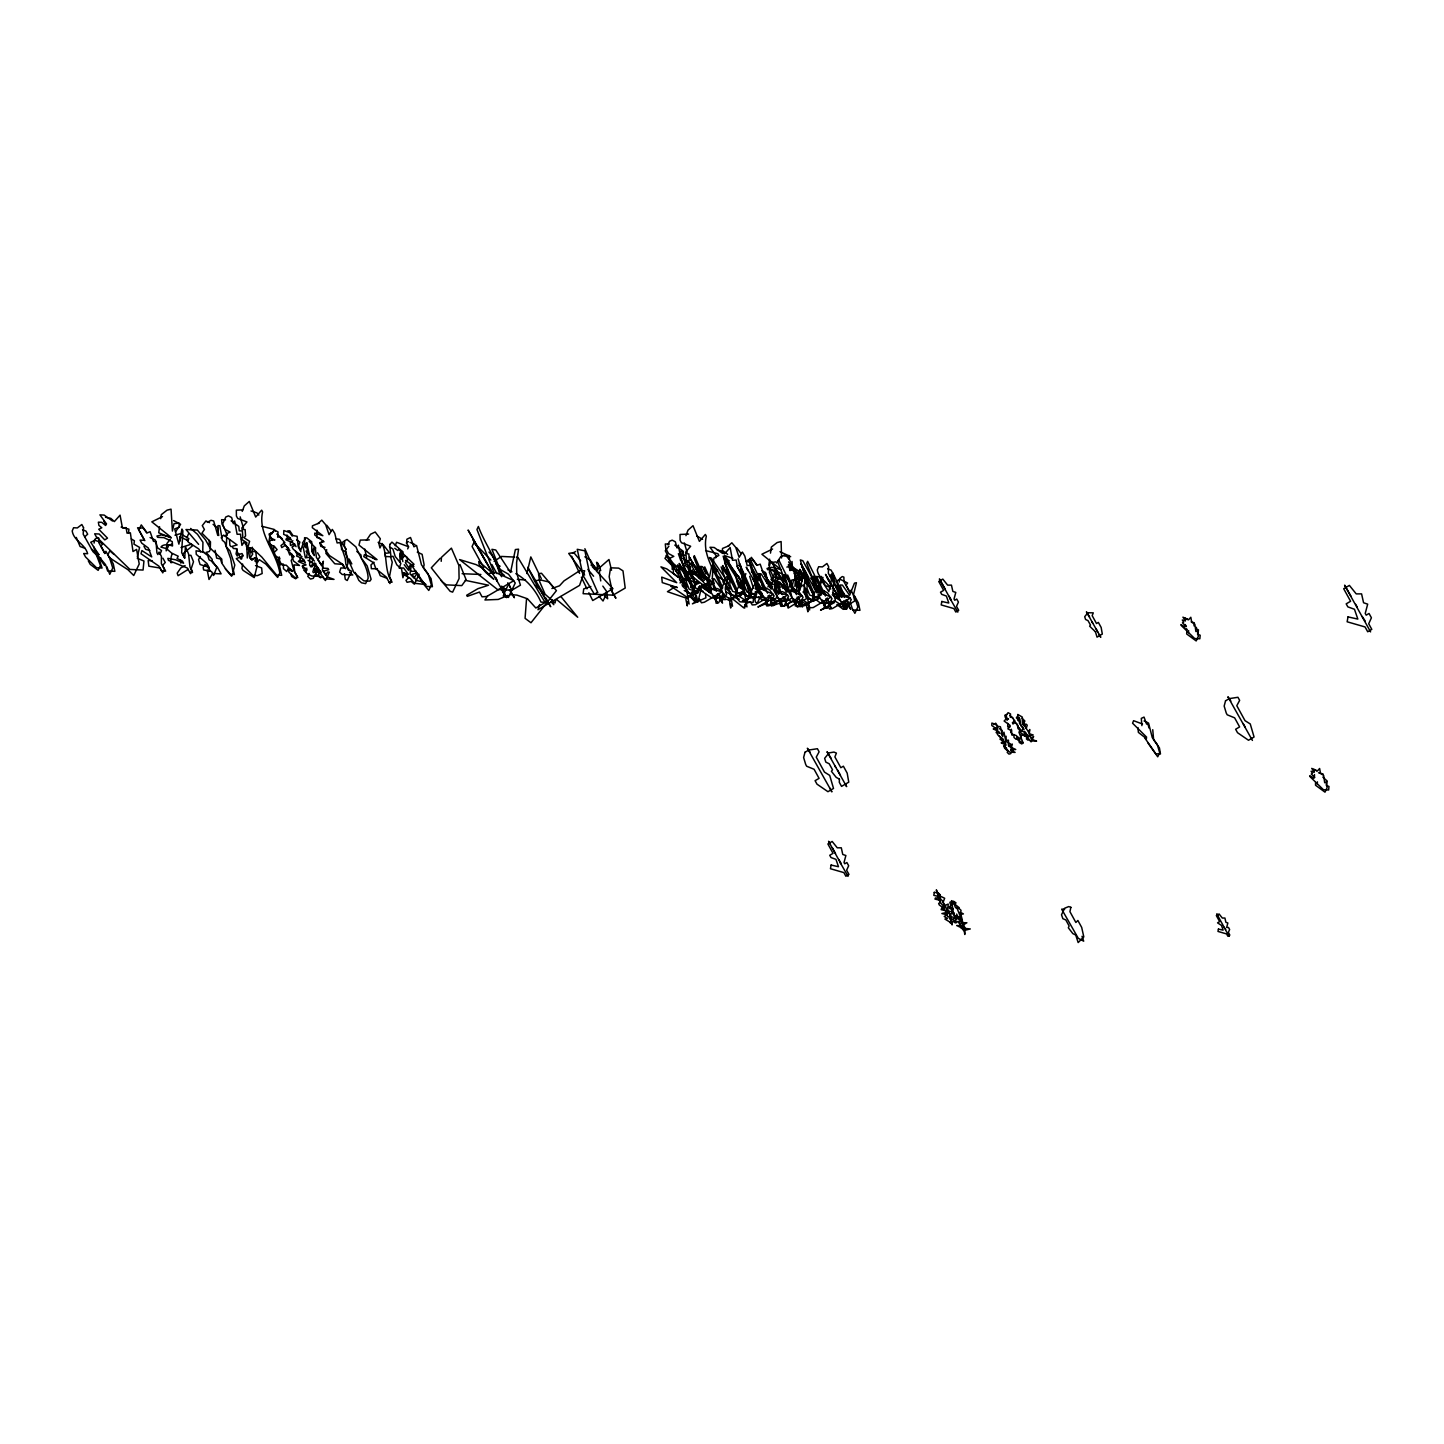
<?xml version="1.0" encoding="UTF-8"?>
<svg xmlns="http://www.w3.org/2000/svg" width="1444" height="1444" viewBox="0 0 1444 1444"><rect width="100%" height="100%" fill="white"/><g stroke="black" fill="none" stroke-linecap="round" stroke-linejoin="round"><path stroke-width="1.5" d="M794.904 586.39L795.482 579.044L798.64 586.336L799.543 594.802M273.62 551.825L273.764 545.868M1007.786 723.318L1007.695 726.693L1009.555 727.559L1010.15 726.278M279.324 556.969L280.028 564.821L283.367 564.081L283.475 568.683L286.742 571.553L288.258 568.34L291.76 570.181M1011.378 729.22L1011.793 735.014L1013.941 734.545L1013.995 737.487L1016.107 739.328L1017.081 737.27L1019.302 738.444L1019.229 742.487L1021.865 743.985L1022.641 742.324M850.606 603.61L852.754 609.982L859.956 610.325L858.368 602.924L854.577 596.011M226.726 537.348L226.275 546.897L229.849 550.687L234.794 565.055L233.387 570.38L234.379 574.513L230.553 574.333L226.076 569.477L221.997 563.431L221.78 559.081L210.319 548.287L210.481 541.825L201.961 533.143L204.416 529.497L202.286 525.616L205.914 520.959L209.506 522.674M689.474 567.745L689.727 562.564L686.604 560.344M724.78 557.619L724.87 555.705L732.884 558.359M302.933 565.398L302.807 568.052L304.828 567.727M1023.579 725.303L1023.796 720.646L1025.312 727L1029.807 733.967L1033.182 734.942L1029.734 735.898L1032.207 739.508L1036.593 741.133L1030.493 740.826L1023.778 734.671L1027.713 735.88L1024.735 731.44L1021.504 731.404L1023.399 728.209L1019.446 723.245L1019.771 718.751M792.594 569.748L792.016 561.481L790.265 570.091M137.342 556.734L139.599 547.457L133.949 544.135L134.418 540.796L131.332 538.937M441.196 561.319L441.449 557.366L451.394 548.142L458.849 565.362L459.084 578.521L452.64 592.13L450.185 591.318L441.034 580.416M406.576 543.179L406.883 539.226L410.511 537.493L413.923 546.807L416.558 545.453L421.467 564.803L428.128 573.918L431.359 585L428.778 590.452L424.085 584.73M526.519 599.134L525.074 618.339L530.995 622.761L556.427 590.614L548.919 582.004L540.543 579.947L535.237 580.723M128.57 533.125L128.895 529.154L121.097 527.096M1194.026 625.884L1194.278 622.761L1191.228 621.949M252.339 547.24L252.411 551.59L255.75 551.662L257.086 562.925L259.324 559.658L265.858 564.099L277.663 577.438L279.811 572.943C276.4 551.843 257.592 534.027 262.609 511.88L261.653 510.165L255.696 517.078L249.307 501.429L244.289 505.887L242.231 511.375M246.455 546.825L246.834 542.673L241.347 539.19L242.809 537.24L242.375 530.959L239.271 530.814L238.802 526.41L231.076 520.833M690.16 571.102L690.539 566.951L686.893 564.64M753.66 597.058L753.136 602.473L739.978 601.823L736.223 597.563M1188.629 630.613L1188.43 632.671L1186.787 631.245L1186.697 633.988L1196.192 640.937L1198.321 636.407L1197.293 630.685L1195.885 631.533L1194.856 624.205L1191.733 622.256L1190.813 617.274L1188.574 619.783L1185.109 618.104L1185.091 620.739M1317.433 781.836L1317.235 783.893L1315.592 782.467L1315.502 785.211L1324.996 792.16L1327.126 787.63L1326.097 781.908L1324.689 782.756L1323.661 775.428L1320.538 773.479L1319.617 768.497L1317.397 771.006L1313.914 769.327L1313.896 771.962M100.701 557.709L100.448 559.658L104.6 565.416M159.58 526.753L158.732 532.782L171.331 537.998M160.717 518.685L161.295 514.66L167.035 510.165L171.042 509.154L172.414 531.085L174.056 523.63L179.092 523.125L179.363 526.988L174.706 528.937L178.894 544.153L181.944 529.064L182.901 530.796L181.655 552.601L184.742 558.214L185.41 546.644L188.568 553.918L189.94 566.644L191.727 571.156L190.554 573.647L187.359 568.052L168.425 560.38L167.847 558.359L175.717 559.821L183.605 563.214L182.413 561.066L177.052 558.485L178.19 556.211L171.637 553.052L166.511 548.648L160.916 547.077A11.787 6.462 25.4 0 1 172.54 545.976L172.251 541.608L163.894 537.637L157.649 537.33L156.945 536.031L161.566 534.894L170.753 537.078L151.819 521.844L162.522 516.609M768.804 565.2L769.652 559.153M770.5 553.106L771.349 547.077L777.107 542.565L781.114 541.554L781.583 557.962M1021.215 739.617L1020.709 735.032L1024.247 735.411L1020.457 732.559L1019.536 729.87L1020.746 729.924L1017.984 726.946M1196.444 627.328L1196.264 628.627L1198.484 629.945L1197.545 634.169L1200.181 635.252L1199.838 638.789L1194.675 638.537L1181.517 625.757L1180.849 624.584L1184.82 626.967L1185.885 626.281L1182.456 622.797L1183.665 622.22L1182.311 620.017L1185.506 620.703L1182.925 617.166L1187.834 619.566M316.94 530.165L316.976 537.565L320.64 538.666M316.525 569.784L316.994 566.788L320.099 571.373L317.409 569.441L313.998 569.279L320.947 574.171L324.503 578.918L334.033 579.387L327.192 576.842M94.077 543.088L94.636 539.551L97.181 537.529L98.806 538.143L98.878 542.745L104.816 553.539L105.881 551.301L109.69 558.214L112.758 567.997L109.762 574.315L106.802 566.644M839.163 582.094L839.722 578.557L842.267 576.535L843.892 577.131L843.964 581.733L849.92 592.545L850.967 590.307L854.776 597.22L857.862 606.985L854.866 613.321L852.61 609.242M242.628 564.062L241.924 568.431L243.025 570.326L254.234 577.618L257.194 565.759L255.047 557.871L251.834 560.236L249.65 556.463L250.498 549.28L249.505 547.583L247.303 557.998L246.707 545.597L244.126 542.005L241.942 545.381L240.462 534.19L237.105 534.28L234.632 520.923L233.368 523.703L231.654 517.53L228.477 515.869L225.805 516.988L222.611 524.064L227.25 535.327M306.435 557.384L307.229 553.269L306.038 551.103M241.617 559.027L242.375 555.254M237.123 548.756L236.04 553.918L237.267 556.012L238.422 553.467L240.625 558.972M271.4 534.28L274.216 529.894L278.024 531.933L277.681 537.204L279.685 536.681L284.865 542.619L281.02 545.507L281.76 547.601L285.334 545.309L288.601 548.269L287.807 549.929L289.775 555.001L291.76 554.027L291.652 556.68L293.619 556.175L291.201 560.507L293.89 570.633L296.977 576.246L295.749 578.827L291.652 576.481L290.767 573.809M1006.594 714.437L1004.789 715.303L1005.421 717.704L1008.526 719.076L1006.143 718.95L1004.121 721.025L1009.934 725.285L1007.894 728.841L1011.612 730.863L1010.656 732.198L1013.471 735.158L1015.8 735.267L1019.085 738.083L1019.536 738.913L1017.19 738.426L1017.515 739.743L1023.2 743.209L1018.959 732.252L1020.493 729.473L1019.247 729.798L1019.302 728.119L1018.038 728.733L1017.28 724.437L1015.204 722.523L1012.912 723.986L1012.424 722.668L1014.897 720.809L1011.576 717L1010.295 717.343L1010.511 713.968L1008.074 712.668L1006.269 715.466L1007.136 720.412M305.929 571.842L306.778 568.142M326.705 549.659L325.857 553.323L334.773 563.774L342.914 564.387L345.567 568.719M526.898 573.539L530.814 556.915L541.301 578.629M848.747 604.946L850.697 609.332L847.285 603.556M742.523 591.39L741.837 594.278L732.523 591.3L729.87 584.621L730.014 575.217L728.155 574.008L723.155 556.157L725.664 556.951L734.779 573.539L738.913 587.383M1022.803 723.697L1024.897 721.061L1022.081 718.209M539.659 604.513L537.998 609.711L579.549 585.398L584.676 570.777L579.892 570.542L564.026 580.867L559.514 585.795L551.897 588.52M700.304 577.456L702.434 571.517L699.239 577.329M685.936 535.652L687.994 530.183L693.012 525.706L699.401 541.374L705.358 534.442L706.315 536.175C701.297 558.323 720.105 576.138 723.516 597.22L721.368 601.733M187.088 537.421L188.496 533.829M395.241 545.652L396.577 542.276L408.508 546.734M756.62 589.441L758.01 586.083L756.151 574.694L751.584 572.095L751.746 565.94L749.544 561.933L745.952 561.409M159.905 554.388L161.529 550.615L157.414 547.619L155.429 540.128L150.05 537.547M769.977 586.787L771.601 583.015L767.486 580.019L765.5 572.528L761.909 570.813M667.922 544.821L669.529 541.283L672.182 540.146L675.359 541.825L677.074 547.98L678.337 545.2L680.81 558.575L684.167 558.485L685.034 562.889M692.29 573.918L693.21 571.878L694.203 573.557M407.677 548.9L408.616 546.897L406.468 543.016L408.363 541.608M507.692 585.975L503.974 593.863L500.906 588.304M605.975 594.802L603.032 601.011L599.007 596.282M749.779 560.651L751.349 557.312L757.197 565.326L760.194 564.135L763.461 573.665L766.096 574.297L766.818 583.051M767.937 586.968L769.129 584.477L771.511 588.791M777.973 579.622L776.258 583.268L775.536 581.968M772.829 605.271L774.525 601.679L772.468 597.924M782.125 604.458L781.294 606.191L784.074 606.047L788.586 596.534L785.247 592.78L782.034 591.517M804.705 571.968L803.496 574.55L807.539 581.914M799.94 606.155L801.203 603.484M800.626 606.065L801.799 603.556L800.608 600.542M1028.543 732.072L1029.771 729.509L1029.157 735.104L1031.341 738.227L1033.633 736.53L1031.088 741.873L1029.175 739.418L1027.911 740.122L1026.359 738.877L1028.345 736.981L1025.691 733.065L1024.392 736.079L1024.193 731.621M1141.897 725.646L1141.301 718.39L1144.027 717.09L1146.59 724.094L1148.558 723.065L1152.258 737.577L1157.24 744.418L1159.676 752.739L1157.727 756.818L1148.034 743.082M1314.491 774.544L1314.437 777.45M950.567 923.348L949.845 921.741M787.124 590.885L788.262 588.611L781.709 585.452L776.583 581.048M309.269 573.485L307.771 576.337L310.478 579.08L313.24 578.358L316.868 571.445L313.33 572.636L312.843 571.716L315.785 563.431L314.052 563.539L311.868 566.951L309.648 565.236L309.756 557.294L305.388 557.817L302.662 544.785L300.695 550.363L298.042 545.327L297.121 536.302L292.988 535.598L289.775 530.796L287.699 530.905M993.652 724.617L995.692 723.209L997.75 726.296L1000.385 726.747L1002.678 735.736L1003.941 732.162L1005.674 740.501L1008.472 740.176L1008.399 745.266L1009.825 746.349L1012.334 744.093L1010.764 749.996L1015.114 752.414L1009.825 752.162L1004.537 748.245L1006.721 748.335L1003.598 745.844L1006.125 745.05L1001.161 742.848L1005.024 742.974L1003.959 741.043L1000.06 739.382L1000.439 738.263L1002.804 739.111L997.858 734.942L997.1 733.57L998.779 732.704L997.858 731.043L993.237 728.949L996.739 729.058L991.793 725.502L991.884 723.065L995.674 724.383L997.984 727.704M200.211 556.554L198.568 559.622L200.084 564.532L207.611 566.896L210.21 570.705L207.25 570.019L209.019 579.477L212.485 573.773L213.622 575.452L216.799 567.402L212.9 561.68L209.073 559.839L207.719 555.471L202.756 551.734L202.936 542.258L197.503 534.298L190.626 528.432M697.109 581.192L692.542 592.022L701.08 588.881L698.553 586.787M715.683 557.889L716.585 556.301L709.997 547.276L714.202 547.493L722.542 553.413M225.39 536.229L226.961 533.522L230.101 532.114L224.885 529.28L222.015 524.064L221.582 519.678L225.535 519.858M951.614 904.323L949.43 908.114L950.531 909.016L952.643 907.211L952.517 913.456L956.578 918.023L954.376 922.427L955.91 922.915L957.877 921.416L960.91 925.658L956.686 925.532L961.361 927.752L963.689 930.604L970.296 928.943L965.621 928.474L963.094 925.026L966.884 922.752L963.274 922.716L960.874 919.124M311.435 562.528L313.42 559.189L309.215 555.038M249.902 558.413L252.718 554.045L249.866 549.803L246.635 549.225M487.567 595.939L484.967 599.982L498.252 599.441L507.927 595.415M175.5 531.879L180.608 524.298L173.605 520.58M366.415 540.381L370.585 534.226L375.205 532.006L380.35 538.774L378.833 543.359L379.971 547.98L382.1 543.467C387.66 555.254 384.303 569.441 391.162 580.849L389.898 583.52L386.144 576.914L375.855 568.755L373.725 562.835L363.78 556.626L364.466 554.55L377.083 559.622L358.978 545.074L360.26 540.092L369.321 539.875M692.939 569.748L691.514 571.86L696.351 572.745M776.475 563.034L780.626 556.861L785.265 554.658L789.669 560.073L790.409 561.427L788.893 565.994L790.03 570.615L792.16 566.12L794.669 572.781L797.178 591.553M789.688 602.076L787.269 605.596L788.153 608.104L796.583 602.834M305.388 538.829L302.41 542.998L304.07 544.659L307.049 543.106L307.229 551.428L311.435 558.738L314.485 561.048M1018.273 715.177L1016.359 717.848L1017.424 718.913L1019.32 717.921M1026.269 728.426L1027.226 725.159L1026.07 724.13L1024.031 725.899L1022.352 723.083L1022.334 717.072L1017.731 714.437L1017.858 720.321L1018.634 720.935L1019.067 717.596L1020.872 725.61L1024.085 729.4M668.915 546.193L665.269 550.832L667.417 554.731L664.962 558.359L673.482 567.059L673.319 573.521L678.157 577.275M693.788 590.668L679.185 563.431L688.102 578.105L681.55 560.687L692.994 586.228L693.788 590.668L687.524 598.574L667.453 591.679L675.196 586.751M737.18 592.78L722.578 565.543L731.512 580.217L724.96 562.799L736.386 588.34L737.18 592.78L730.935 600.686L726.549 599.35M745.086 581.788L737.054 566.247L745.97 580.921L739.418 563.503L750.862 589.044L751.656 593.484L745.393 601.39L742.469 600.505M814.344 596.553L799.741 569.315L808.658 583.99L802.106 566.571L813.55 592.112L814.344 596.553L808.08 604.458L800.211 601.552M170.23 539.352L166.944 543.431L166.186 550.85L168.767 545.381L171.872 544.117M310.442 566.788L313.33 563.395L308.041 560.344M221.149 537.908L223.621 535.11L237.123 544.948L232.177 546.337L233.368 548.503L236.22 548.648L237.718 553.269L239.325 554.352L241.996 553.539L243.278 555.886L236.274 558.629L252.862 575.416L257.429 575.633L262.158 573.539L261.653 567.943L255.516 565.579M408.742 577.456L405.999 580.362L407.082 582.293L411.107 581.463L414.41 584.17L419.085 574.333L416.738 573.918L413.995 578.087L409.988 573.828L411.089 566.752L410.132 565.019L408.49 570.236L404.212 564.73M269.089 541.879L271.201 539.731L274.92 539.912L270.082 537.782L269.071 534.027L271.887 532.674M274.107 552.51L277.104 549.622L274.595 546.626L269.45 544.135M373.906 562.221L370.982 564.893L371.397 568.719L377.425 568.701M317.915 523.63L321.777 520.147L325.64 524.695L329.07 534.641L332.319 529.407L334.773 533.414L337.12 542.962L339.954 542.565L345.17 558.16L345.946 564.604L349.231 570.001L351.614 571.246L347.228 580.506L345.278 579.333L344.43 573.629M727.975 546.283L731.837 542.782L735.7 547.348L739.129 557.276L742.378 552.041L744.815 556.066L747.18 565.615L750.014 565.218L755.23 580.813L756.006 587.239L759.291 592.654L761.674 593.881L757.288 603.141L755.338 601.986L754.49 596.282M84.817 536.735L87.669 534.19L85.972 531.085L82.525 529.822M829.903 575.741L832.755 573.178L831.058 570.091L827.611 568.828M322.896 540.995L320.081 543.395L320.803 546.392L325.026 547.348M292.861 540.706L290.28 542.854L290.497 545.453L294.612 543.919L296.056 546.662M797.557 582.365L802.485 578.286L801.528 576.571L795.283 578.593M440.258 558.268L431.305 567.817L442.532 581.986L446.268 584.856L461.791 585.614L466.105 579.676L459.968 564.532M344.737 540.724L342.156 542.565L345.712 549.045L345.495 553.232L353.834 572.438L363.834 580.831L369.881 581.12L371.126 579.315L367.191 565.922L362.263 559.369M684.871 562.673L686.514 561.536L686.081 555.254L682.976 555.11L682.507 550.687L674.781 545.11M494.119 561.337L501.465 556.445L514.281 557.059M301.976 556.572L299.991 557.889L300.316 561.12L303.727 559.622L305.406 562.835M714.852 572.293L717.578 570.561L712.921 565.831M188.189 569.369L178.081 575.705L177.197 573.178L180.825 567.925L185.103 565.597M273.403 531.699L270.281 533.63L269.035 540.977L279.035 563.629L281.706 575.326L276.58 575.091L261.869 557.131L252.646 548.449L247.808 547.583L249.613 541.319L244.126 537.836L245.57 535.886L245.137 529.605L242.032 529.461L241.87 527.872L246.96 521.952L237.737 518.45L236.401 516.013L236.347 510.165L242.791 509.876M1005.313 746.855L1004.013 747.053L1005.692 743.714L1004.609 741.674L1002.425 742.613L1002.226 740.555L1003.49 739.707L999.284 736.259M572.438 553.377L575.651 551.482M492.711 577.943L482.025 567.835L476.123 564.622L459.571 559.568L497.494 589.513L511.844 590.217L520.436 585.181L516.717 573.196L516.591 562.727L518.558 549.171L515.382 549.55L510.526 572.438L495.761 550.002L491.899 549.316L502.313 575.217M613.068 595.145L625.198 588.051L622.996 570.867L618.7 568.124L610.541 567.817L609.169 576.716L613.068 595.145L606.967 594.856L606.245 592.672M690.611 586.86L699.113 583.177L682.976 578.755L693.535 578.394M710.033 585.524L714.058 583.159L712.325 577.546L713.174 566.283L711.693 566.463L709.419 577.185L702.488 566.68L700.683 566.355L705.556 578.484L710.033 585.524L703.3 585.181L685.539 571.156L696.062 575.037L701.062 579.766M699.528 598.989L692.416 603.845L700.214 600.596L701.423 602.798L704.347 602.238L722.199 591.805L711.766 589.17L707.795 590.145M700.99 590.686L711.423 597.635L720.881 598.087L726.567 594.784L725.249 588.935L728.299 576.427L726.314 576.896L721.495 589.08L714.257 578.809L711.946 578.791M758.28 596.95L762.396 600.126L771.872 600.578L777.54 597.256L775.085 589.351L776.294 573.485L774.201 573.755L770.988 588.863L761.259 574.044L758.714 573.593L767.54 593.213M778.406 600.993L771.403 606.065L779.435 603.213L781.15 606.354L784.272 606.137L802.106 595.704L790.175 590.325L785.969 590.885M773.641 598.809L776.872 600.83L786.33 601.282L792.016 597.96L790.698 592.13L793.749 579.622L791.763 580.091L786.944 592.275L779.706 582.004L777.395 581.986L781.691 594.405M787.215 598.357L791.33 601.534L800.806 602.004L806.474 598.682L804.019 590.758L805.229 574.911L803.135 575.163L799.922 590.271L797.485 586.571M814.777 598.718L820.264 602.942L829.74 603.412L835.408 600.09L832.953 592.184L834.163 576.318L832.069 576.571L828.856 591.679L819.127 576.878L816.582 576.427L825.39 596.029M834.722 600.848L839.56 603.881L849.018 604.35L854.704 601.029L853.386 595.181L856.436 582.69L854.451 583.159L849.632 595.325L842.393 585.073L840.083 585.037L844.379 597.455M207.322 522.403L211.005 520.309L213.676 520.977L217.791 535.417L218.008 525.598L219.813 525.778L222.322 540.255L224.741 542.258L230.625 558.431L233.116 572.726L231.618 576.246L225.318 568.737M842.61 594.025L843.729 593.43L835.841 581.228L840.209 579.315L847.61 583.015L846.076 585.073L850.047 592.275M254.758 560.976L257.483 559.55L256.527 557.817L250.733 559.135M772.594 549.027L761.89 554.243L780.825 569.496L771.637 567.312L767.017 568.449L767.721 569.748L773.966 570.055L782.323 574.026L782.612 578.376A11.787 6.462 25.4 0 0 776.529 577.167M312.734 565.488L315.496 564.261L320.171 571.174M319.359 522.945L312.464 525.797L312.301 527.674L322.842 535.706L314.81 533.071L314.72 534.984L323.998 541.717L319.792 542.691L329.503 555.597L341.939 563.774L344.322 568.088L340.892 567.925L339.629 572.113L342.192 574.477L352.751 575.001L349.538 572.185M729.419 545.597L722.523 548.431L722.361 550.326L727.632 554.334M290.515 538.016L287.789 539.117L286.995 535.02M994.411 728.534L996.161 727.848L997.66 729.563L996.143 732.595L998.779 731.621L999.699 733.371M768.37 600.848L757.865 607.04L765.663 603.791L766.872 605.993L769.796 605.433L787.648 595L777.215 592.365M679.98 582.907L683.481 581.535M691.062 587.726L694.853 586.39L696.08 588.611L698.3 588.466L710.953 581.048L702.488 577.239L698.896 577.708M746.476 603.231L750.501 601.805L752.216 604.928L755.338 604.729L773.172 594.296L761.241 588.917L757.035 589.459M590.849 586.499L583.719 588.935L583.123 593.683L605.722 594.784M752.974 598.43L756.476 597.293M814.344 600.108L799.922 606.733L808.369 604.639L810.084 607.762L813.207 607.563L831.04 597.112L819.109 591.751M181.023 547.529L191.456 544.153L192.413 545.886L182.576 554.045L184.633 557.799M174.995 535.201L180.374 533.666L188.875 538.63L187.955 540.597L179.579 536.645L180.157 540.995M786.872 567.095L790.446 566.066M835.932 596.39L839.903 595.415L850.336 598.051L832.484 608.502L829.578 609.061L828.351 606.841L820.553 610.108L834.452 602.563L830.499 602.401M947.481 916.778L948.834 916.489L949.791 919.088M590.957 565.127L593.033 564.766L597.401 569.658L608.971 559.496L611.516 570.254M775.753 561.878L770.302 562.745L769.038 567.727L785.662 580.975M316.29 571.283L314.954 571.499L314.575 563.142M480.87 574.477L462.116 573.701M489.372 573.376L495.743 572.546L513.829 580.668L486.79 596.498L482.061 596.805L479.462 592.058L467.296 596.372L466.683 595.253L477.892 588.683L488.523 585.217L465.239 580.326M784.128 556.048L789.164 555.525L789.435 559.406M315.604 572.582L321.091 571.86L313.492 569.658M688.626 534.063L680.052 534.461L680.106 540.291L681.442 542.745L690.665 546.247L685.575 552.168L685.738 553.738L688.842 553.9L689.275 560.182L687.831 562.113L693.319 565.597M950.748 905.262L952.39 905.189M517.349 579.351L525.454 580.037M1064.643 909.197L1061.665 909.16L1078.289 938.311L1083.686 941.181L1082.007 936.308M321.146 572.889L319.467 572.871L318.041 575.867L320.478 577.799L322.445 576.716L325.423 580.56L329.394 572.185L327.752 571.968L325.821 574.838L322.409 569.965L323.366 561.229L321.47 565.236L316.38 557.312L315.315 548.106L314.052 547.384L313.691 554.64L311.796 551.193L311.742 541.807L306.886 537.944L304.558 537.673L304.756 546.861L305.966 547.817L306.633 542.619L309.449 555.128M172.035 562.637L170.699 562.582A11.787 5.956 -87.2 0 1 172.161 553.792M669.24 544.153L665.305 543.955L665.72 548.359L668.59 553.575L673.807 556.391L670.666 557.817L669.095 560.525L680.828 569.243L675.882 570.633L677.074 572.781L679.925 572.925L680.918 576.012M747.631 560.182L753.335 560.452L756.728 565.2M800.536 579.387L795.409 579.134L795.175 575.957L799.308 575.542L793.243 567.312L788.189 565.019M189.76 555.29L190.915 555.344L193.496 561.752L191.222 568.665L192.557 572.474L189.705 572.329M388.996 582.112L392.046 582.257L389.537 576.373L392.245 562.203L390.476 556.734L385.349 556.481L385.133 553.323L389.248 552.89L388.526 551.554L383.183 544.659L378.129 542.366M720.285 599.368L725.411 599.621L724.076 593.773M771.637 603.375L775.735 603.574M1142.529 724.04L1133.576 720.682L1132.583 723.227L1146.698 737.234L1144.695 737.812L1155.796 753.768L1160.471 754.003L1159.424 747.884L1153.63 739.779L1152.745 729.707M152.161 560.723L148.154 560.507L148.858 566.192L160.103 568.034L162.757 572.853L164.454 569.261L161.367 563.647L161.439 556.391L159.057 552.059L157.865 554.568L156.927 552.835L156.024 541.897L153.389 541.247L150.122 531.717L147.126 532.926L141.277 524.894L138.913 529.912L144.815 540.652M840.354 594.314L847.935 595.849L851.274 599.585L846.78 609.097L843.982 609.26L844.812 607.509L842.123 602.617M761.818 599.928L766.006 600.181M299.72 553.666L296.598 553.449L295.406 551.175M509.858 594.603L516.916 595.108L527.493 598.773L535.832 607.996L546.789 601.588L540.218 589.639L535.381 585.289M958.004 916.651L959.971 916.886M335.91 538.774L339.484 539.298L341.687 543.287L341.524 549.46L346.109 552.059L347.968 563.431L346.56 566.788L348.546 570.38M203.875 552.059L196.059 550.796L196.258 554.352L206.961 563.539L209.344 567.871L205.012 564.315L203.171 567.456L203.622 569.911L211.546 571.553L212.593 573.448L221.112 573.864L217.539 567.384L212.358 562.438L212.178 559.297L206.059 552.366L209.29 551.572L210.517 548.955L205.571 539.93L197.395 530.092L185.987 529.533L198.64 544.352M690.34 573.521L693.571 574.098M717.343 550.056L720.881 550.76L724.437 553.973L730.141 547.547L732.487 560.272L736.187 560.037L737.09 565.561L740.447 565.254L743.064 583.918L746.674 581.788L749.292 596.372L743.822 607.924L731.747 598.231M105.52 517.277L110.809 518.36L114.365 521.573L120.069 515.147L122.415 527.872L126.115 527.638L127.018 533.161L130.375 532.836L132.992 551.518L136.602 549.388L139.22 563.972L133.75 575.506L127.938 569.694L109.564 557.817L107.903 554.785L109.78 550.814L113.968 554.46M292.121 570.903L288.457 570.145L288.962 572.221L294.883 577.474L297.843 577.618L294.738 571.986L293.944 564.839L299.468 565.452L293.547 560.994L292.121 556.77L294.016 556.861L289.702 552.222M820.986 590.416L824.524 591.318M758.299 587.365L765.374 589.134M705.611 550.579L717.921 553.72L718.859 555.453L714.004 557.926L712.74 565.254L722.74 587.925M261.905 526.284L274.198 529.425L275.154 531.157M1318.498 772.775L1323.083 773.984M516.429 557.167L518.053 557.619L545.002 602.292L540.995 602.112C535.778 590.307 527.096 580.019 515.851 573.611M766.222 604.386L769.616 605.343L774.128 595.831L769.634 590.018L761.999 585.813M149.905 550.543L145.627 549.316L143.967 546.301M774.507 577.203L785.807 581.499M817.972 594.603L819.687 595.163L819.001 598.033L809.687 595.072L807.034 588.394L807.16 578.972L805.301 577.781L800.301 559.911L802.828 560.723L811.925 577.293L814.163 587.708L817.015 592.888M755.284 591.553L756.999 592.094L756.313 594.982L746.999 592.004L744.346 585.325L744.472 575.921L742.613 574.712L738.191 558.81M697.416 588.719L699.131 589.278L698.445 592.148L689.131 589.188L686.478 582.51L686.604 573.087L684.745 571.896L679.745 554.027L682.272 554.839L691.369 571.409L693.174 579.73M798.767 584.134L802.467 585.325M696.712 535.904L702.56 539.316M251.021 510.977L256.96 512.909L258.855 515.039M779.977 551.662L790.68 556.698M830.047 587.275L825.174 585.506L821.365 576.409M84.961 548.287L80.088 546.518L76.279 537.421M286.183 549.207L289.865 550.561L283.457 542.655M804.218 591.39L807.792 592.708L803.55 585.019M739.743 587.672L745.104 589.657L738.407 575.885M725.267 586.968L730.628 588.953L725.339 579.333L721.134 566.914L727.469 575.362L728.39 579.044L732.866 582.853L736.097 590.813M681.875 584.856L687.236 586.824L681.947 577.203L677.741 564.803L684.059 573.25L684.997 576.932L689.474 580.723L692.705 588.701M387.046 578.322L380.241 575.705L378.129 570.452M819.867 588.647L827.502 592.834L831.997 598.646L827.484 608.159L824.091 607.22L826.997 600.614L825.914 598.646M790.933 587.239L798.568 591.426L803.063 597.238L798.55 606.751L795.157 605.812L798.063 599.206L796.98 597.22M701.766 574.55L708.444 578.015L711.639 582.149L708.426 588.899L706.026 588.213L704.816 583.701M699.221 589.856L703.318 591.444M498.252 568.358L508.468 574.189L515.255 582.997L508.432 597.419L503.27 595.975L504.534 593.322L501.664 588.105M716.585 588.322L719.798 589.585L723.137 593.34L718.625 602.852L715.845 602.996L716.657 601.264L713.986 596.372M137.234 558.25L143.949 561.03L143.064 570.055L129.906 569.423L96.315 536.807L94.654 533.793L99.185 534.009L104.78 539.894L107.506 538.143L98.734 529.244L101.802 527.764L98.896 525.417L98.373 522.168L101.748 522.331L105.611 525.472L106.513 523.901L99.925 514.876L104.13 515.075L112.47 520.995M1186.39 626.552L1185.127 624.494M699.907 585.939L709.491 592.257M417.28 552.168L422.117 554.297L424.139 564.929L423.309 567.745L431.016 578.539L432.424 586.697L426.197 586.39L411.396 565.109L414.067 564.333L398.67 549.46M735.772 597.708L739.274 599.278M1144.081 720.935L1147.402 722.433L1149.099 728.101M410.024 542.366L414.988 544.605M315.478 574.279L320.117 576.427L311.85 576.012L307.103 573.701L303.601 569.893L307.012 570.055L302.157 566.156L306.092 564.911L298.312 561.481L299.431 560.452L304.359 561.68L302.698 558.648L296.616 556.048L297.193 554.316L300.875 555.633L293.186 549.135L291.995 546.969L294.594 545.615L293.168 543.016L285.93 539.767L286.472 538.413L291.417 539.93L288.511 536.518L283.674 534.37L283.836 530.544L289.757 532.619L292.157 536.067M742.09 593.358L749.039 596.805L743.841 593.917M725.664 591.751L734.563 596.101L729.382 593.213M684.221 590.542L691.171 593.971L685.972 591.083M496.213 564.405L500.129 566.247M507.999 569.929L511.916 571.77M789.651 569.044L798.027 573.015L798.947 571.03L792.142 567.059M1006.035 749.49L1008.165 750.537L1007.208 752.36L1008.941 754.111L1010.71 753.66L1013.02 749.237L1010.764 749.996L1015.728 749.49L1008.923 746.241L1010.764 744.075L1006.089 741.548L1006.089 736.205M372.624 557.889L376.018 559.694M808.676 598.231L811.727 599.856L806.528 596.968M275.876 556.229L279.739 558.323L278.241 560.398L282.627 565.037L286.291 565.218L292.482 571.481M781.132 587.221L766.313 581.77L771.222 585.56M584.874 556.806L590.416 560.001L596.516 571.102L612.942 588.683L592.726 600.524L588.881 592.744M1322.83 777.089L1327.289 781.15L1326.35 785.392L1328.985 786.475L1328.642 790.012L1323.48 789.76L1310.322 776.98L1309.654 775.789L1313.625 778.19L1314.69 777.504L1311.26 774.02L1312.47 773.442L1311.116 771.24L1314.311 771.926L1311.73 768.388L1316.639 770.789M775.482 580.308L783.785 585.47L785.211 589.423M817.593 589.712L825.842 594.874M756.548 587.672L759.851 589.748M815.914 597.347L818.477 598.989L807.503 603.051L802.214 599.567M773.172 580.885L770.988 579.477A11.787 6.462 25.4 0 1 772.721 577.961M751.963 593.466L755.79 595.939L744.815 599.982L737.685 595.289M737.487 592.762L741.332 595.235L730.339 599.278L725.068 595.794M694.095 590.65L697.921 593.105L686.947 597.166L670.648 586.102L677.344 587.528L662.273 582.6L661.713 577.113L676.731 582.69L660.937 566.842L666.749 568.882L679.474 577.799L679.655 580.001L684.149 584.73M756.873 586.138L760.14 588.249M688.499 595.758L692.019 598.051M693.499 599.007L697.939 601.895L700.9 590.054L699.835 586.102M999.374 728.606L1002.154 730.429L1001.143 733.534L1002.822 736.584M296.616 539.93L299.865 542.06L298.294 546.915L300.912 551.68M832.556 592.708L839.036 596.968M710.899 590.704L702.001 584.531M680.503 581.427L684.781 584.315M91.441 549.171L95.16 551.698L100.448 565.488L98.156 570.362L90.196 564.315L88.301 560.868M832.213 594.784L837.646 598.502M959.664 912.319L961.144 914.918M769.237 595.849L772.035 597.798M794.579 579.856L800.03 583.683L800.211 585.885M715.61 574.82L722.884 579.928L723.047 582.112L727.541 586.86M833.603 595.903L840.227 600.596M710.43 593.177L701.928 585.813M1146.572 738.787L1138.377 732.379L1137.944 727.577M405.602 560.398L413.887 566.409M726.314 558.738L729.419 560.994M394.772 548.287L397.84 550.525M841.888 601.787L845.065 604.152L843.747 603.159M779.2 598.718L782.377 601.101L776.475 596.607M713.751 595.524L716.91 597.906L715.61 596.913M836.87 604.531L843.242 609.35L845.552 604.494L843.747 600.812M711.387 582.78L712.921 583.954L714.202 589.766M796.871 584.441L800.156 586.968M213.08 524.389L217.557 527.854L218.748 535.525M825.769 594.368L820.553 588.683L819.975 585.867M796.835 592.961C790.409 588.52 790.048 579.91 784.2 574.676L787.612 585.037M707.217 579.098L698.246 566.12L704.419 580.308M504.534 575.524C496.501 569.712 496.483 558.72 488.993 552.113M687.831 566.283L690.413 569.893L690.611 574.026M788.153 590.831L778.966 583.033L779.2 584.874M756.042 586.86L759.219 589.423M493.144 573.683L478.758 561.499L479.101 564.279L485.744 572.438L493.794 579.351M1186.102 628.591L1187.293 629.548M779.399 591.859L782.63 594.585M742.721 591.408L744.49 592.906L746.981 606.895L744.942 604.458L744.779 607.996M356.812 551.409L361.018 555.001L361.036 557.727M757.829 591.589L762.612 595.704M702.903 581.571L694.69 573.358L694.528 572.059L701.279 577.762L689.528 557.312L698.174 572.654M1009.771 715.34L1013.327 718.408M276.851 534.063L282.41 538.883M604.404 595.867L607.671 598.755L606.281 590.939L602.816 586.102M317.572 552.817L319.882 556.879L317.897 559.532L323.438 568.196L327.987 568.413L328.709 569.712L323.312 571.228L326.218 575.434M822.069 599.892L825.769 603.213L824.235 601.823M793.153 598.484L796.835 601.805L795.319 600.415M764.219 597.076L767.901 600.397L766.385 598.989M501.646 586.138L505.833 589.91L503.523 587.798M759.255 592.491L762.107 595.09M706.134 584.387L707.217 585.38M749.671 594.766L752.252 597.13L762.811 597.635L757.613 591.228M840.733 593.159L843.35 595.614M691.098 594.477L696.568 599.711M838.495 603.7L841.617 606.787L847.177 607.058L845.516 603.61M725.574 584.152L732.018 595.289L737.108 596.913L735.429 593.863M309.142 541.356L315.767 548.016L313.312 548.937L312.482 552.131L314.395 555.597M810.589 578.033L814.994 582.582M701.658 572.889L692.254 563.196L691.405 565.019L696.784 574.838M490.87 560.073L473.921 542.583L472.08 546.482L483.758 567.727M407.298 575.957L404.428 572.961L402.912 577.744L401.594 569.062L396.829 564.839L392.985 556.247L390.981 556.68L389.898 547.294M802.99 591.95L807.178 595.975L809.669 609.946L807.629 607.509L807.864 611.805L806.42 605.253M725.845 588.177L730.032 592.202L732.523 606.191L730.465 603.754L730.718 608.032L729.148 597.96M682.434 586.065L686.622 590.091L689.113 604.061L687.073 601.625L687.308 605.92L685.864 599.368M742.017 587.564L737.523 582.834L737.342 580.632M550.904 601.606L553.792 604.693L552.186 599.802M1013.995 720.827L1018.092 725.881M690.557 596.336L693.553 599.567L701.134 599.928L705.881 597.816L705.538 594.098M592.257 566.608L594.874 569.532M553.846 587.87L541.464 573.232L538.54 573.773L539.713 581.788L545.11 594.242L555.056 602.996L555.705 599.982L556.879 599.729L577.708 617.256L560.868 596.516M580.632 560.777L573.755 552.583L568.701 553.413L584.658 575.073M587.852 569.369L593.61 576.228M739.563 578.232L729.852 565.344M956.036 918.041L956.939 919.178M844.271 596.553L836.798 585.019L841.347 597.401M781.583 593.484L774.11 581.95M716.134 590.289L713.932 585.686M796.474 594.621L787.648 575.001M708.12 584.766L710.683 588.105M736.837 547.926L741.025 553.539M326.777 525.291L330.965 530.887M765.356 589.567L757.54 576.535M146.656 532.8L143.263 528.053L137.559 527.764L144.454 540.309L140.05 540.092L141.711 543.106L148.317 548.034L151.71 556.897L141.891 550.561L141.025 553.756L158.894 566.138L161.566 570.958L165.663 571.156L162.558 565.543L165.266 562.456L162.883 558.142M801.853 581.427L788.604 561.915M741.638 581.896L725.917 558.846L723.967 558.232L742.378 587.185L746.494 595.993L751.584 597.617L749.905 594.567M728.426 582.943L711.459 558.142L709.491 557.528L724.726 582.871M685.016 580.831L668.049 556.03L666.099 555.399L684.51 584.369L688.626 593.159L693.716 594.784L692.037 591.733M818.82 584.242L813.134 576.102L819.723 592.221M501.682 576.716L499.498 573.575C495.382 557.059 484.354 542.836 478.379 526.482L476.953 529.515L494.299 573.394M200.806 551.969L198.73 548.919L188.442 542.276L186.366 539.226M956.65 914.052L958.635 918.655L958.617 916.597L961.704 921.001M689.384 595.578L694.618 601.48L696.116 597.96L694.203 589.188M801.871 586.643L793.911 573.051M422.911 583.304L415.836 572.131M1370.591 631.912L1344.599 585.163L1350.898 596.065M1230.829 701.08L1227.905 696.784L1252.417 740.429M1092.025 622.111L1092.783 623.339M1217.906 915.658L1216.787 913.871L1224.151 927.301M1224.62 928.131L1224.043 927.247L1225.703 929.449M1228.447 935.008L1229.259 936.308L1225.198 929.322M950.982 600.054L950.152 598.718L957.841 612.13M828.134 603.177L831.419 608.393L828.242 602.473M799.2 601.769L802.485 606.967L800.662 603.772M770.266 600.361L773.551 605.559L771.728 602.365M834.668 765.789L835.733 767.45M810.301 752.523L807.358 748.227L831.888 791.872L830.047 788.28M830.336 844.072L828.567 841.274L840.101 862.285M840.805 863.566L839.921 862.176L848.061 876.327M509.407 589.874L514.389 597.744L510.255 590.488M788.713 564.64L791.781 569.694M1089.588 616.931L1086.429 611.859L1100.761 637.327L1099.119 634.367M746.097 583.719L751.656 593.484M831.347 758.678L827.015 751.728L846.653 786.637L845.155 783.912M837.52 770.031L840.426 775.266M756.818 585.65L753.154 579.423L768.443 605.487L765.88 600.993M702.362 577.492L699.203 571.842M600.325 568.701L596.516 562.294L598.484 566.012M543.81 594.423L527.728 567.33L534.785 581.499L550.706 606.715L545.778 597.924M950.314 598.827L939.394 578.936L944.99 588.719M841.455 602.094L845.606 609.242L827.358 578.087L828.405 580.181M693.355 580.741L695.539 584.513M1365.158 621.01L1362.234 616.498M780.879 602.653L782.919 606.191L764.67 575.037L765.717 577.131M715.412 599.459L717.469 602.996L708.426 587.961M816.041 591.029L804.127 570.001L805.933 573.485M771.583 586.39L762.811 571.283L772.071 587.618M495.093 577.456L497.277 581.282M806.456 573.376L800.86 563.683L808.622 577.492M823.748 603.827L826.311 608.303L819.037 596.264M794.814 602.419L797.377 606.895L775.193 568.593L777.016 572.059M785.897 602.563L788.009 606.263L784.597 600.505M720.448 599.368L722.56 603.069L719.148 597.311M705.773 585.813L707.596 588.99L691.856 561.806L693.138 564.261M502.783 590.849L506.663 597.635L473.054 539.605L475.798 544.857M834.758 590.686L825.499 574.351L838.314 596.679M709.293 585.65L711.224 589.044L708.372 584.17M708.408 587.293L710.177 590.434M949.105 596.192L951.361 600.163M784.092 583.881L771.926 562.276L788.298 591.047M752.956 578.575L755.158 582.473L746.259 567.185L748.082 570.651M838.82 859.487L841.202 863.692M486.538 562.763L468.091 530.038L492.891 573.629M817.232 592.473L813.008 584.838M1355.663 604.314L1357.342 607.346M1243.194 723.552L1245.197 727.18M1096.213 629.043L1097.747 631.967M844.126 593.683L840.227 589.621L838.603 585.614M846.653 600.018L849.018 604.35M840.246 590.704L842.43 597.022M845.516 600.163L846.292 601.552L843.819 606.751L841.455 602.437M836.527 588.177L828.314 573.214L828.603 566.608L826.907 563.503L822.43 566.896L818.658 566.734L817.286 569.965C818.351 578.755 827.556 581.282 830.751 589.08M827.213 598.827L829.74 603.412M823.008 602.022L824.903 605.469M822.863 602.762L824.542 605.812M812.593 597.617L814.272 600.668L809.182 599.043L805.066 590.253M798.279 597.419L800.806 602.004M798.207 601.877L799.777 604.747M797.16 601.3L799.055 604.747L802.629 604.874L801.294 601.065M794.074 600.596L795.987 604.061M793.929 601.354L795.608 604.404M774.562 573.142L777.594 578.665M783.966 596.968L786.33 601.282M782.828 597.094L783.605 598.502L781.132 603.7L778.767 599.368M778.659 594.332L774.544 583.773M950.928 920.153L952.083 924.918L950.224 914.052L950.17 915.875L948.889 911.976L948.293 913.565L947.3 908.33L947.156 911.525L945.333 905.514L945.044 907.572L942.896 901.273L940.622 899.107L939.665 894.197L939.539 897.085L936.326 889.847L940.026 902.229L943.564 906.182L943.167 908.637L946.271 911.597L947.065 915.677M769.345 595.993L771.872 600.578M768.046 595.812L769.129 597.798L766.674 602.996L764.995 599.928M752.559 569.135L754.887 573.051M758.678 583.611L761.854 589.387M765.139 599.188L767.053 602.635M753.389 588.105L749.689 576.318M718.516 593.773L720.881 598.087M717.379 593.899L718.155 595.307L715.683 600.505L714.094 597.617M710.394 586.047L712.271 589.441M707.325 582.131L708.083 583.538L706.333 587.221L704.744 584.333M687.163 552.42L684.275 542.908M703.066 584.567L705.213 588.466M693.607 581.824L695.521 585.271M832.394 847.827L835.498 853.476M584.874 548.72L592.383 565.777L597.274 570.073L597.347 562.51L598.881 565.308L600.704 570.542L599.242 570.849L600.74 580.921M507.765 582.798L511.844 590.217M491.863 564.496L496.862 573.611M366.632 557.42L364.827 549.081M346.091 549.225L344.304 545.976L344.737 540.706L347.029 539.478L355.964 546.969C359.809 557.149 367.895 566.662 368.13 578.322L365.603 583.629L361.487 582.798L358.834 580.38L355.116 572.384M349.159 559.063L351.831 563.936M243.458 528.125L240.173 516.844M103.769 520.959L105.43 523.991M109.473 557.005L113.282 563.918L114.87 571.337L107.65 570.976L105.52 564.604L97.524 555.019L98.643 554.442L90.737 542.24L95.124 540.327L100.051 542.078L102.506 544.009L100.99 546.085L104.943 553.287M99.04 554.695L95.124 550.615L93.517 546.626M613.989 594.693L615.884 598.285L610.18 588.502M958.996 921.073L961.379 928.293L962.137 926.037L964.087 930.044L964.791 934.485L964.953 929.394L961.74 920.532M959.827 919.521L962.227 924.395L961.722 919.936L956.686 907.355L955.224 907.139L953.78 902.41L952.859 904.07L951.542 900.641L952.426 906.417M586.968 588.845L581.372 577.239M571.698 556.229L579.622 573.412M773.695 577.799L770.23 570.091L769.273 572.095L772.612 580.759M708.246 574.604L704.762 566.896L703.824 568.9L705.827 574.098M761.295 592.148L762.631 595.307M495.815 577.438L497.35 581.011M800.427 600.975L802.106 604.91M827.213 597.906L828.657 601.426M798.279 596.498L799.723 600.018M769.345 595.072L770.789 598.61M707.903 580.777L709.257 584.116M508.739 583.647L510.201 587.221M813.261 594.585L810.012 586.607L805.535 582.816L804.615 579.134L798.297 570.687L801.799 581.029M750.573 591.517L747.324 583.557L742.848 579.748L741.927 576.066M951.542 908.096L953.78 913.89M774.471 579.856L778.37 587.148L779.652 592.961M818.405 592.979L806.709 563.341L807.647 561.355L819.398 584.964L821.582 592.419M789.471 591.571L777.774 561.933L778.713 559.929L790.464 583.557L792.648 591.011M759.797 588.159L748.84 560.525L749.779 558.521L761.529 582.149L763.714 589.603M701.766 577.51L693.68 557.077L694.347 555.651L704.239 577.726M691.423 577.6L687.741 567.492L685.322 565.488L682.813 551.012L681.008 550.832L680.774 560.651L678.373 553.648M847.105 599.639L848.26 602.96M784.399 596.571L785.572 599.892M718.95 593.376L720.123 596.697M712.668 580.867L716.242 591.21M692.849 575.921L695.665 584.134M271.093 537.24L272.194 540.399M839.505 597.04L831.961 575.145L832.917 573.142L841.058 590.217L842.339 596.029M774.417 586.426L776.204 592.094M709.564 585.109L711.369 590.777M221.582 562.582L220.499 559.045L216.636 558.106L215.12 550.308M696.387 595.614L697.362 599.747M231.13 546.698L229.885 545.309L229.542 539.695M782.449 584.82L782.828 588.466M402.389 551.464L402.966 557.871M180.608 560.055L180.807 563.088M673.355 565.849L673.59 569.586M402.858 561.572L401.324 554.081L399.97 554.316L400.024 562.203M672.164 563.593L672.218 569.405M209.181 540.309L209.218 544.189M839.415 779.11L839.307 782.305L841.545 786.384L848.765 782.161L847.177 773.118L843.386 766.204L840.823 767.703L834.885 756.909L836.419 753.1L833.946 752.071L829.018 752.902L824.632 758.353L825.86 762.161L829.199 763.75L832.538 769.796L831.419 771.313L836.202 777.377L839.415 779.11M1095.473 631.858L1097.043 637.147L1102.313 634.06L1101.158 627.472L1098.379 622.436L1096.501 623.519L1092.169 615.631L1093.289 612.852L1087.892 612.725L1084.697 616.696L1085.581 619.476L1088.018 620.631L1090.455 625.035L1089.642 626.154L1095.473 631.858M83.517 527.601L83.21 534.208L93.03 551.698L98.264 556.626L102.073 568.052L96.531 567.781L85.557 556.969L83.662 553.521L87.651 553.702C84.961 543.81 73.716 540.977 72.2 530.959L73.572 527.746L77.344 527.926L81.821 524.515L83.517 527.601M951.867 910.929L951.722 912.301L954.358 913.077L953.636 914.341L955.567 916.074L959.556 917.157L958.365 918.817L962.39 920.297L960.838 914.377L963.401 913.908L960.729 912.482L961.036 910.316L959.123 908.583L956.036 908.168L959.231 907.716L954.809 904.179L956 902.861L953.509 901.2L949.881 902.283L950.278 904.034L952.48 904.431L949.213 906.958L953.311 909.052L951.867 910.929M934.268 892.338L933.817 895.334L937.084 896.092L938.835 898.186L935.459 897.933L934.972 899.071L939.827 900.244L940.622 901.977L938.654 903.511L939.304 904.955L944.214 908.565L941.705 908.222L941.145 909.666L945.242 910.55L946.163 912.572L941.885 913.547L947.102 914.756L944.214 916.453L947.336 918.546L944.918 919.07L950.242 922.265L956.072 921.037L951.668 919.395L957.155 917.319L951.957 917.048L950.044 915.388L952.39 912.229L947.535 910.55L948.257 904.088L944.575 905.496L943.131 902.301L944.665 898.258L940.405 896.183L938.293 892.843L934.268 892.338M389.988 544.334L389.555 546.915L392.912 548.955L395.223 556.5L400.89 563.359L399.194 568.16L403.634 567.961L408.471 574.441L402.912 572.564L403.742 574.495L410.439 578.575L414.464 583.268L426.052 584.567L422.55 581.842L416.432 580.434L411.991 574.405L416.793 572.871L416.034 571.156L411.197 571.373L405.385 562.691L407.515 560.128L406.919 557.24L404.717 555.868L401.378 558.972L399.699 555.128L400.241 552.601L403.02 552.059L391.938 542.096L389.988 544.334M831.112 865.064L830.462 868.728L843.892 872.609L845.877 876.237L848.964 874.432L846.635 870.209L848.675 865.75L846.888 862.519L844.74 863.765L844.036 862.465L845.877 855.516L842.773 854.469L841.292 847.808L837.267 847.808L832.159 841.455L827.881 843.964L833.044 853.35L829.74 855.281L831.004 857.556L835.95 859.342L838.495 866.725L831.112 865.064M941.813 601.462L941.199 604.928L953.906 608.592L955.784 612.021L958.708 610.325L956.506 606.336L958.437 602.112L956.74 599.043L954.719 600.235L954.033 599.007L955.784 592.419L952.859 591.426L951.452 585.127L947.625 585.127L942.806 579.098L938.744 581.481L943.654 590.379L940.513 592.202L941.705 594.35L946.38 596.047L948.798 603.032L941.813 601.462M1218.411 929.088L1217.996 931.434L1226.588 933.925L1227.869 936.235L1229.837 935.08L1228.357 932.391L1229.638 929.539L1228.501 927.463L1226.678 927.427L1227.851 922.969L1225.884 922.319L1224.927 918.041L1222.346 918.059L1219.079 913.98L1216.335 915.586L1219.657 921.597L1217.545 922.842L1221.498 925.442L1223.122 930.153L1218.411 929.088M1348.01 616.895L1347.144 621.786L1365.049 626.949L1367.703 631.768L1371.8 629.367L1368.713 623.754L1371.421 617.797L1369.038 613.483L1366.186 615.162L1365.23 613.429L1367.685 604.152L1363.569 602.762L1361.584 593.881L1356.205 593.881L1349.4 585.398L1343.696 588.737L1350.591 601.282L1346.187 603.845L1347.848 606.877L1354.454 609.26L1357.847 619.097L1348.01 616.895M1070.87 907.319L1069.932 911.669L1075.87 922.481L1077.874 920.478L1081.682 927.391L1083.812 936.921L1078.163 942.571L1075.726 935.026L1072.874 933.636L1068.325 927.788L1069.12 925.965L1065.798 919.918L1062.874 918.709L1061.502 914.774L1064.661 908.222L1068.722 906.579L1070.87 907.319M804.994 752.252L803.622 757.522L805.716 764.508L806.673 766.241L814.091 769.273L819.073 778.352L815.084 780.681L816.979 784.146L827.953 791.691L833.513 788.442L829.704 775.392L824.47 772.107L816.239 757.143L819.109 751.819L817.412 748.714L808.784 750.05L804.994 752.252M1225.541 700.809L1224.169 706.08L1226.263 713.065L1227.201 714.798L1234.62 717.83L1239.62 726.91L1235.631 729.256L1237.526 732.704L1248.5 740.249L1254.06 737L1250.251 723.949L1245.017 720.664L1236.786 705.701L1239.656 700.376L1237.941 697.29L1229.331 698.607L1225.541 700.809M737.324 589.116L735.935 594.134L744.472 590.993L740.7 587.852L745.844 573.647L737.324 589.116M751.783 589.82L750.411 594.838L758.93 591.697L755.176 588.556L760.302 574.351L751.783 589.82M814.47 592.87L813.098 597.906L821.636 594.747L817.864 591.625L822.99 577.401L814.47 592.87M597.654 592.347L594.423 594.242L583.159 575.759L577.221 549.298L584.892 550.832L589.874 574.712L597.654 592.347"/></g></svg>
